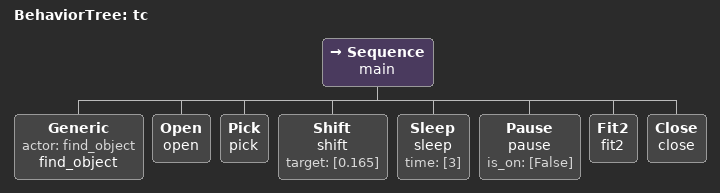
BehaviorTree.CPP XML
<root>
    <BehaviorTree ID="tc">
    <Sequence name="main">
        <Generic actor="find_object" name="find_object"/>
        <Open name="open"/>
        <Pick name="pick" />
        <Shift name="shift" target="[0.165]"/>
        <Sleep name="sleep" time="[3]"/>
        <Pause name="pause" is_on="[False]"/>
        <Fit2 name="fit2"/>
        <Close name="close"/>
    </Sequence>
    </BehaviorTree>
</root>
